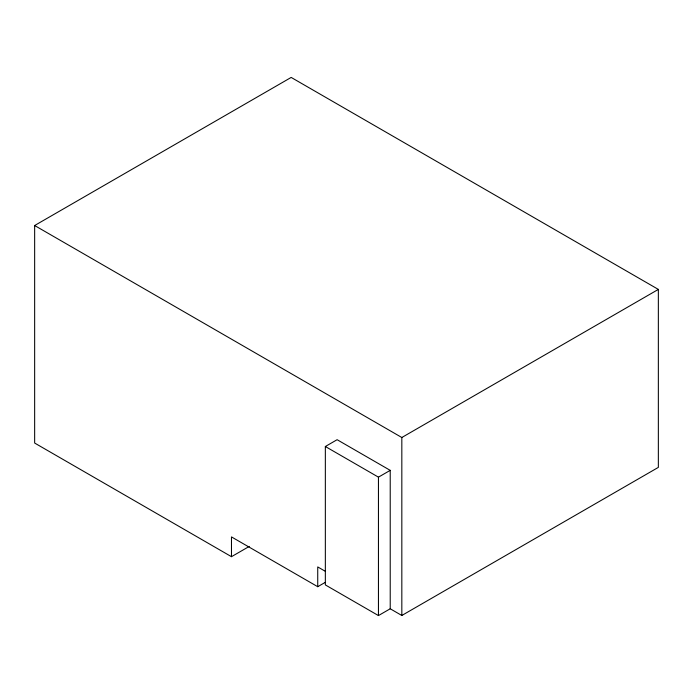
<?xml version="1.0" encoding="UTF-8"?>
<svg xmlns="http://www.w3.org/2000/svg" width="693" height="693" viewBox="0 0 693 693"><rect width="100%" height="100%" fill="white"/><g stroke="black" fill="none" stroke-linecap="round" stroke-linejoin="round"><path stroke-width="1.04" d="M249.272 546.413L231.479 556.687L34.65 443.044L34.65 225.52L291.173 77.425L658.35 289.405L658.35 467.377L401.827 615.479L390.22 608.783L378.447 615.575L325.346 584.918L325.346 446.5L337.119 439.7L390.22 470.356L390.22 608.783M34.65 225.52L401.827 437.508L658.35 289.405M325.346 446.5L378.447 477.156L390.22 470.356M231.479 556.687L231.479 536.91L317.732 586.702L325.225 582.38M325.121 571.197L317.732 566.926L317.732 586.702M401.827 437.508L401.827 615.479M378.447 477.156L378.447 615.575"/></g></svg>
